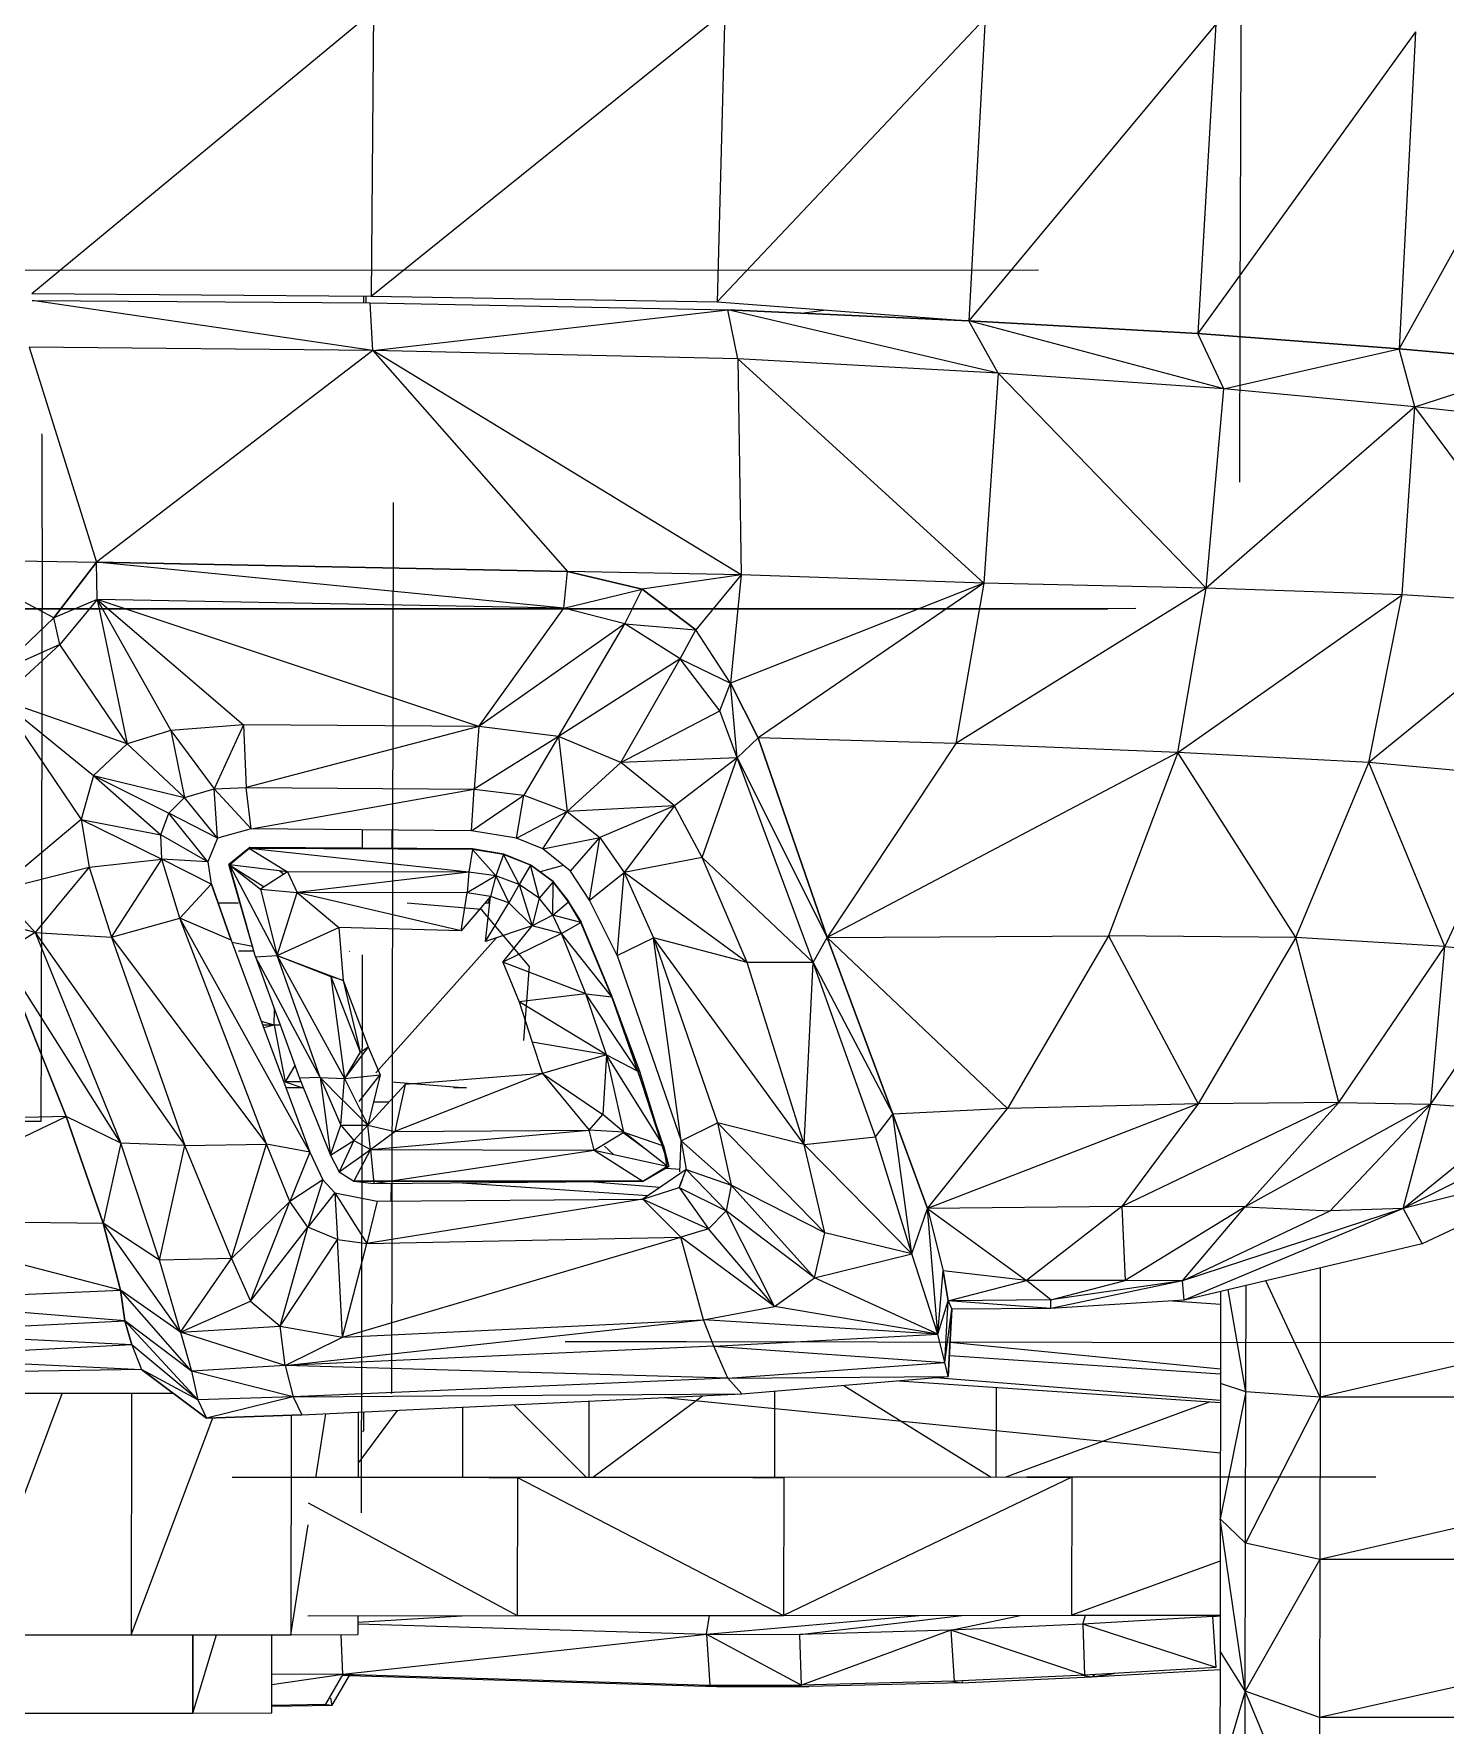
# Model space of a CAD drawing. Header units: inches. Extents: x 1747 to 7606, y -251 to 585.
# Drawn here: x 4778.48 to 4794.21, y -20.03 to -1.18 of the extents above; entities that cross this region are included whole.
import ezdxf

# ---------------------------------------------------------------- set-up
doc = ezdxf.new("R2010")
doc.units = ezdxf.units.IN
doc.header["$MEASUREMENT"] = 0
for name, color, linetype, lineweight in [('0-3', 10, 'Continuous', 5), ('0-4', 7, 'Continuous', 9), ('A-GENM', 5, 'Continuous', 9)]:
    doc.layers.add(name, color=color, linetype=linetype, lineweight=lineweight)

# ---------------------------------------------------------------- blocks, each defined once
blk = doc.blocks.new('Land_Rover_Evoque_-_SUV_Car_Vehicle_Automobile_13067 - Land Rover EVOQUE_dwg-1230547-BUILDING ELEVATION - NORTH')
at = {"layer": 'A-GENM'}
for p, q in [((-12399.486, -1.36), (-12399.48, 0.737)), ((-12412.966, -4.079), (-12409.159, -0.927)), ((-12409.159, -0.927), (-12409.185, -4.106)), ((-12409.185, -4.106), (-12405.242, -0.935)), ((-12405.242, -0.935), (-12405.326, -4.172)), ((-12405.326, -4.172), (-12402.34, -1.01)), ((-12402.34, -1.01), (-12402.521, -4.381)), ((-12399.767, -1.076), (-12402.521, -4.381)), ((-12399.767, -1.076), (-12399.968, -4.524)), ((-12397.543, -1.16), (-12399.968, -4.524)), ((-12397.543, -1.16), (-12397.724, -4.694)), ((-12395.781, -1.197), (-12397.724, -4.694)), ((-12399.495, -4.187), (-12399.486, -1.36)), ((-12401.745, -3.819), (-12452.724, -3.833)), ((-12412.966, -4.079), (-12409.185, -4.106)), ((-12409.267, -4.182), (-12409.267, -4.105)), ((-12409.244, -4.106), (-12409.245, -4.183)), ((-12409.185, -4.106), (-12405.326, -4.172)), ((-12412.965, -4.156), (-12409.194, -4.183)), ((-12409.167, -4.712), (-12412.965, -4.156)), ((-12412.965, -4.156), (-12409.194, -4.183)), ((-12409.194, -4.183), (-12405.21, -4.258)), ((-12409.167, -4.712), (-12409.194, -4.183)), ((-12409.194, -4.183), (-12405.21, -4.258)), ((-12409.167, -4.712), (-12405.21, -4.258)), ((-12405.326, -4.172), (-12402.521, -4.381)), ((-12402.521, -4.381), (-12405.21, -4.258)), ((-12402.193, -4.967), (-12405.21, -4.258)), ((-12405.095, -4.806), (-12405.21, -4.258)), ((-12405.21, -4.258), (-12402.521, -4.381)), ((-12404.117, -4.262), (-12404.359, -4.297)), ((-12399.499, -6.181), (-12399.495, -4.187)), ((-12402.521, -4.381), (-12399.968, -4.524)), ((-12399.678, -5.139), (-12402.521, -4.381)), ((-12402.193, -4.967), (-12402.521, -4.381)), ((-12399.968, -4.524), (-12402.521, -4.381)), ((-12402.521, -4.381), (-12399.968, -4.524)), ((-12399.968, -4.524), (-12397.724, -4.694)), ((-12399.678, -5.139), (-12399.968, -4.524)), ((-12397.724, -4.694), (-12399.968, -4.524)), ((-12399.968, -4.524), (-12397.724, -4.694)), ((-12409.167, -4.712), (-12412.996, -4.675)), ((-12412.996, -4.675), (-12412.247, -7.071)), ((-12409.167, -4.712), (-12412.247, -7.071)), ((-12405.095, -4.806), (-12409.167, -4.712)), ((-12405.061, -7.212), (-12409.167, -4.712)), ((-12409.167, -4.712), (-12406.996, -7.175)), ((-12399.678, -5.139), (-12397.724, -4.694)), ((-12397.724, -4.694), (-12396.021, -4.847)), ((-12397.551, -5.339), (-12397.724, -4.694)), ((-12396.021, -4.847), (-12397.724, -4.694)), ((-12397.724, -4.694), (-12396.021, -4.847)), ((-12402.193, -4.967), (-12405.095, -4.806)), ((-12402.353, -7.306), (-12405.095, -4.806)), ((-12405.095, -4.806), (-12405.061, -7.212)), ((-12397.551, -5.339), (-12396.021, -4.847)), ((-12402.193, -4.967), (-12402.353, -7.306)), ((-12399.877, -7.362), (-12402.193, -4.967)), ((-12399.678, -5.139), (-12402.193, -4.967)), ((-12399.877, -7.362), (-12399.678, -5.139)), ((-12397.551, -5.339), (-12399.678, -5.139)), ((-12397.551, -5.339), (-12399.877, -7.362)), ((-12397.691, -7.437), (-12397.551, -5.339)), ((-12395.91, -7.55), (-12397.551, -5.339)), ((-12395.654, -5.547), (-12397.551, -5.339)), ((-12412.854, -5.658), (-12412.856, -5.641)), ((-12412.853, -6.693), (-12412.854, -5.658)), ((-12408.939, -6.406), (-12408.959, -16.332)), ((-12412.853, -6.693), (-12412.856, -8.478)), ((-12413.949, -7.043), (-12412.247, -7.071)), ((-12413.949, -7.043), (-12412.247, -7.071)), ((-12412.722, -7.691), (-12413.949, -7.043)), ((-12412.247, -7.071), (-12412.722, -7.691)), ((-12412.722, -7.691), (-12412.247, -7.071)), ((-12406.996, -7.175), (-12412.247, -7.071)), ((-12407.035, -7.583), (-12412.247, -7.071)), ((-12412.238, -7.489), (-12412.247, -7.071)), ((-12412.247, -7.071), (-12406.996, -7.175)), ((-12407.035, -7.583), (-12406.996, -7.175)), ((-12406.164, -7.371), (-12406.996, -7.175)), ((-12406.996, -7.175), (-12406.164, -7.371)), ((-12405.061, -7.212), (-12406.996, -7.175)), ((-12405.061, -7.212), (-12406.164, -7.371)), ((-12405.061, -7.212), (-12405.565, -7.827)), ((-12405.061, -7.212), (-12405.18, -8.422)), ((-12402.353, -7.306), (-12405.18, -8.422)), ((-12402.353, -7.306), (-12405.061, -7.212)), ((-12402.353, -7.306), (-12404.871, -9.031)), ((-12402.353, -7.306), (-12402.666, -9.092)), ((-12399.877, -7.362), (-12402.353, -7.306)), ((-12412.238, -7.489), (-12412.722, -7.691)), ((-12412.238, -7.489), (-12412.655, -7.988)), ((-12407.986, -8.904), (-12412.238, -7.489)), ((-12407.035, -7.583), (-12412.238, -7.489)), ((-12412.238, -7.489), (-12410.607, -8.886)), ((-12412.238, -7.489), (-12411.419, -8.949)), ((-12412.238, -7.489), (-12411.903, -9.098)), ((-12407.035, -7.583), (-12406.164, -7.371)), ((-12406.358, -7.76), (-12406.164, -7.371)), ((-12405.565, -7.827), (-12406.164, -7.371)), ((-12406.164, -7.371), (-12405.565, -7.827)), ((-12399.877, -7.362), (-12402.666, -9.092)), ((-12400.19, -9.192), (-12399.877, -7.362)), ((-12400.19, -9.192), (-12397.691, -7.437)), ((-12397.691, -7.437), (-12399.877, -7.362)), ((-12398.061, -9.305), (-12397.691, -7.437)), ((-12395.91, -7.55), (-12397.691, -7.437)), ((-12427.235, -7.601), (-12400.972, -7.59)), ((-12427.23, -7.596), (-12400.658, -7.584)), ((-12412.722, -7.691), (-12413.37, -8.31)), ((-12412.722, -7.691), (-12413.37, -8.31)), ((-12412.655, -7.988), (-12412.722, -7.691)), ((-12407.986, -8.904), (-12407.035, -7.583)), ((-12406.358, -7.76), (-12407.035, -7.583)), ((-12395.91, -7.55), (-12398.061, -9.305)), ((-12406.358, -7.76), (-12407.986, -8.904)), ((-12407.096, -9.014), (-12406.358, -7.76)), ((-12405.74, -8.149), (-12406.358, -7.76)), ((-12406.358, -7.76), (-12405.565, -7.827)), ((-12405.74, -8.149), (-12405.565, -7.827)), ((-12405.18, -8.422), (-12405.565, -7.827)), ((-12405.18, -8.422), (-12405.565, -7.827)), ((-12412.655, -7.988), (-12413.37, -8.31)), ((-12412.655, -7.988), (-12413.324, -8.604)), ((-12411.903, -9.098), (-12412.655, -7.988)), ((-12405.74, -8.149), (-12407.096, -9.014)), ((-12406.4, -9.306), (-12405.74, -8.149)), ((-12405.297, -8.73), (-12405.74, -8.149)), ((-12405.74, -8.149), (-12405.18, -8.422)), ((-12412.856, -8.478), (-12412.859, -10.528)), ((-12405.297, -8.73), (-12405.18, -8.422)), ((-12404.871, -9.031), (-12405.18, -8.422)), ((-12405.105, -9.253), (-12405.18, -8.422)), ((-12405.18, -8.422), (-12404.871, -9.031)), ((-12411.903, -9.098), (-12413.324, -8.604)), ((-12413.324, -8.604), (-12412.28, -9.448)), ((-12413.324, -8.604), (-12412.416, -9.938)), ((-12406.4, -9.306), (-12405.297, -8.73)), ((-12405.105, -9.253), (-12405.297, -8.73)), ((-12411.419, -8.949), (-12411.903, -9.098)), ((-12410.607, -8.886), (-12411.419, -8.949)), ((-12411.419, -8.949), (-12411.265, -9.693)), ((-12411.419, -8.949), (-12410.936, -9.597)), ((-12410.607, -8.886), (-12410.936, -9.597)), ((-12407.986, -8.904), (-12410.607, -8.886)), ((-12410.607, -8.886), (-12410.579, -9.582)), ((-12407.986, -8.904), (-12410.579, -9.582)), ((-12407.986, -8.904), (-12408.035, -9.6)), ((-12407.096, -9.014), (-12408.035, -9.6)), ((-12407.096, -9.014), (-12407.986, -8.904)), ((-12407.096, -9.014), (-12407.484, -9.667)), ((-12406.4, -9.306), (-12407.096, -9.014)), ((-12407.096, -9.014), (-12407.001, -9.85)), ((-12405.105, -9.253), (-12404.871, -9.031)), ((-12404.1, -11.256), (-12404.871, -9.031)), ((-12404.871, -9.031), (-12404.1, -11.256)), ((-12402.666, -9.092), (-12404.871, -9.031)), ((-12411.903, -9.098), (-12412.28, -9.448)), ((-12411.903, -9.098), (-12411.265, -9.693)), ((-12402.666, -9.092), (-12404.1, -11.256)), ((-12400.19, -9.192), (-12404.1, -11.256)), ((-12400.19, -9.192), (-12402.666, -9.092)), ((-12400.19, -9.192), (-12400.966, -11.237)), ((-12398.877, -11.255), (-12400.19, -9.192)), ((-12398.061, -9.305), (-12400.19, -9.192)), ((-12406.4, -9.306), (-12407.001, -9.85)), ((-12405.105, -9.253), (-12406.4, -9.306)), ((-12405.801, -9.786), (-12406.4, -9.306)), ((-12405.105, -9.253), (-12405.801, -9.786)), ((-12405.493, -10.362), (-12405.105, -9.253)), ((-12404.256, -11.532), (-12405.105, -9.253)), ((-12405.105, -9.253), (-12404.1, -11.256)), ((-12398.877, -11.255), (-12398.061, -9.305)), ((-12396.34, -9.462), (-12398.061, -9.305)), ((-12397.213, -11.356), (-12398.061, -9.305)), ((-12412.28, -9.448), (-12412.416, -9.938)), ((-12412.28, -9.448), (-12411.528, -10.111)), ((-12412.28, -9.448), (-12411.44, -9.87)), ((-12412.28, -9.448), (-12411.265, -9.693)), ((-12411.265, -9.693), (-12410.936, -9.597)), ((-12410.936, -9.597), (-12410.579, -9.582)), ((-12410.521, -10.043), (-12410.936, -9.597)), ((-12410.899, -10.149), (-12410.936, -9.597)), ((-12410.521, -10.043), (-12410.579, -9.582)), ((-12410.579, -9.582), (-12408.035, -9.6)), ((-12410.521, -10.043), (-12408.035, -9.6)), ((-12408.065, -10.066), (-12408.035, -9.6)), ((-12408.035, -9.6), (-12407.484, -9.667)), ((-12396.34, -9.462), (-12397.213, -11.356)), ((-12411.44, -9.87), (-12411.265, -9.693)), ((-12410.899, -10.149), (-12411.265, -9.693)), ((-12408.065, -10.066), (-12407.484, -9.667)), ((-12407.563, -10.148), (-12407.484, -9.667)), ((-12407.484, -9.667), (-12407.001, -9.85)), ((-12405.801, -9.786), (-12407.001, -9.85)), ((-12405.801, -9.786), (-12406.634, -10.142)), ((-12405.801, -9.786), (-12406.364, -10.531)), ((-12405.493, -10.362), (-12405.801, -9.786)), ((-12412.416, -9.938), (-12413.354, -10.726)), ((-12412.416, -9.938), (-12412.33, -10.471)), ((-12412.416, -9.938), (-12411.518, -10.38)), ((-12412.416, -9.938), (-12411.528, -10.111)), ((-12411.528, -10.111), (-12411.44, -9.87)), ((-12410.899, -10.149), (-12411.44, -9.87)), ((-12411.006, -10.413), (-12411.44, -9.87)), ((-12407.563, -10.148), (-12407.001, -9.85)), ((-12407.272, -10.268), (-12407.001, -9.85)), ((-12407.001, -9.85), (-12406.634, -10.142)), ((-12411.006, -10.413), (-12411.528, -10.111)), ((-12411.518, -10.38), (-12411.528, -10.111)), ((-12410.899, -10.149), (-12411.006, -10.413)), ((-12410.521, -10.043), (-12410.899, -10.149)), ((-12408.065, -10.066), (-12410.521, -10.043)), ((-12409.281, -10.268), (-12409.281, -10.055)), ((-12408.952, -10.26), (-12408.951, -10.058)), ((-12408.95, -10.26), (-12408.95, -10.058)), ((-12407.563, -10.148), (-12408.065, -10.066)), ((-12407.272, -10.268), (-12407.563, -10.148)), ((-12407.272, -10.268), (-12406.634, -10.142)), ((-12406.963, -10.517), (-12406.634, -10.142)), ((-12406.751, -10.838), (-12406.634, -10.142)), ((-12406.634, -10.142), (-12406.364, -10.531)), ((-12410.538, -10.251), (-12410.771, -10.443)), ((-12410.764, -10.446), (-12410.538, -10.251)), ((-12410.541, -10.264), (-12410.764, -10.446)), ((-12410.541, -10.264), (-12410.538, -10.251)), ((-12408.056, -10.273), (-12410.541, -10.264)), ((-12408.096, -10.527), (-12410.541, -10.264)), ((-12410.541, -10.264), (-12410.116, -10.523)), ((-12408.053, -10.265), (-12410.538, -10.251)), ((-12408.056, -10.273), (-12410.538, -10.251)), ((-12408.056, -10.273), (-12408.096, -10.527)), ((-12408.056, -10.273), (-12408.053, -10.265)), ((-12407.708, -10.33), (-12408.056, -10.273)), ((-12407.795, -10.568), (-12408.056, -10.273)), ((-12407.705, -10.327), (-12408.053, -10.265)), ((-12407.708, -10.33), (-12408.053, -10.265)), ((-12407.708, -10.33), (-12407.795, -10.568)), ((-12407.408, -10.45), (-12407.708, -10.33)), ((-12407.534, -10.666), (-12407.708, -10.33)), ((-12407.405, -10.447), (-12407.705, -10.327)), ((-12407.408, -10.45), (-12407.705, -10.327)), ((-12406.963, -10.517), (-12407.272, -10.268)), ((-12405.493, -10.362), (-12406.364, -10.531)), ((-12404.256, -11.532), (-12405.493, -10.362)), ((-12404.992, -11.533), (-12405.493, -10.362)), ((-12413.356, -10.728), (-12412.33, -10.471)), ((-12412.33, -10.471), (-12412.931, -11.2)), ((-12412.859, -10.528), (-12412.864, -12.294)), ((-12412.33, -10.471), (-12411.518, -10.38)), ((-12412.33, -10.471), (-12412.08, -11.253)), ((-12412.08, -11.253), (-12411.518, -10.38)), ((-12411.006, -10.413), (-12411.518, -10.38)), ((-12410.968, -10.66), (-12411.518, -10.38)), ((-12411.316, -11.04), (-12411.518, -10.38)), ((-12411.006, -10.413), (-12410.968, -10.66)), ((-12410.475, -11.471), (-12410.771, -10.443)), ((-12410.764, -10.446), (-12410.771, -10.443)), ((-12410.771, -10.443), (-12410.574, -11.122)), ((-12410.771, -10.443), (-12410.379, -10.691)), ((-12410.116, -10.523), (-12410.764, -10.446)), ((-12410.764, -10.446), (-12410.417, -10.715)), ((-12410.475, -11.471), (-12410.764, -10.446)), ((-12410.764, -10.446), (-12410.234, -11.455)), ((-12410.116, -10.523), (-12410.417, -10.715)), ((-12410.204, -10.513), (-12410.157, -10.549)), ((-12408.096, -10.527), (-12410.116, -10.523)), ((-12410.116, -10.523), (-12410.01, -10.754)), ((-12408.096, -10.527), (-12410.01, -10.754)), ((-12408.096, -10.527), (-12408.115, -10.758)), ((-12407.795, -10.568), (-12408.096, -10.527)), ((-12407.408, -10.45), (-12407.534, -10.666)), ((-12407.157, -10.635), (-12407.408, -10.45)), ((-12407.312, -10.817), (-12407.408, -10.45)), ((-12407.155, -10.631), (-12407.405, -10.447)), ((-12407.157, -10.635), (-12407.405, -10.447)), ((-12407.043, -10.453), (-12407.301, -10.524)), ((-12406.751, -10.838), (-12406.963, -10.517)), ((-12406.751, -10.838), (-12406.364, -10.531)), ((-12406.442, -11.455), (-12406.364, -10.531)), ((-12404.992, -11.533), (-12406.364, -10.531)), ((-12406.364, -10.531), (-12406.036, -11.26)), ((-12413.356, -10.728), (-12412.931, -11.2)), ((-12410.968, -10.66), (-12411.316, -11.04)), ((-12410.968, -10.66), (-12410.747, -11.284)), ((-12410.966, -10.659), (-12410.745, -11.283)), ((-12410.745, -11.283), (-12410.966, -10.659)), ((-12410.417, -10.715), (-12410.234, -11.455)), ((-12410.417, -10.715), (-12410.01, -10.754)), ((-12407.795, -10.568), (-12408.115, -10.758)), ((-12407.795, -10.568), (-12407.853, -10.798)), ((-12407.534, -10.666), (-12407.795, -10.568)), ((-12407.795, -10.568), (-12407.651, -10.87)), ((-12407.534, -10.666), (-12407.651, -10.87)), ((-12407.312, -10.817), (-12407.534, -10.666)), ((-12407.534, -10.666), (-12407.39, -11.125)), ((-12407.157, -10.635), (-12407.312, -10.817)), ((-12407.158, -11.007), (-12407.157, -10.635)), ((-12406.983, -10.858), (-12407.157, -10.635)), ((-12407.157, -10.635), (-12406.981, -10.857)), ((-12406.981, -10.857), (-12407.155, -10.631)), ((-12410.663, -10.872), (-12410.891, -10.872)), ((-12410.234, -11.455), (-12410.01, -10.754)), ((-12408.182, -11.181), (-12410.01, -10.754)), ((-12408.115, -10.758), (-12410.01, -10.754)), ((-12410.01, -10.754), (-12409.545, -11.143)), ((-12407.954, -10.942), (-12408.785, -10.873)), ((-12408.182, -11.181), (-12408.115, -10.758)), ((-12407.853, -10.798), (-12408.182, -11.181)), ((-12407.853, -10.798), (-12408.115, -10.758)), ((-12407.862, -10.874), (-12407.918, -10.874)), ((-12407.911, -11.301), (-12407.853, -10.798)), ((-12407.911, -11.301), (-12407.651, -10.87)), ((-12407.855, -10.798), (-12407.879, -10.874)), ((-12407.651, -10.87), (-12407.853, -10.798)), ((-12407.39, -11.125), (-12407.651, -10.87)), ((-12407.312, -10.817), (-12407.39, -11.125)), ((-12407.158, -11.007), (-12407.312, -10.817)), ((-12407.158, -11.007), (-12406.983, -10.858)), ((-12406.848, -11.088), (-12406.983, -10.858)), ((-12406.983, -10.858), (-12406.845, -11.085)), ((-12406.845, -11.085), (-12406.981, -10.857)), ((-12406.442, -11.455), (-12406.751, -10.838)), ((-12412.931, -11.2), (-12413.8, -10.97)), ((-12412.08, -11.253), (-12411.316, -11.04)), ((-12410.747, -11.284), (-12411.316, -11.04)), ((-12409.869, -13.647), (-12411.316, -11.04)), ((-12410.353, -13.559), (-12411.316, -11.04)), ((-12407.424, -11.573), (-12407.954, -10.942)), ((-12407.158, -11.007), (-12407.39, -11.125)), ((-12407.062, -11.211), (-12407.158, -11.007)), ((-12406.848, -11.088), (-12407.158, -11.007)), ((-12407.062, -11.211), (-12406.848, -11.088)), ((-12406.501, -11.916), (-12406.848, -11.088)), ((-12406.499, -11.916), (-12406.845, -11.085)), ((-12406.501, -11.916), (-12406.845, -11.085)), ((-12412.931, -11.2), (-12413.308, -11.437)), ((-12412.931, -11.2), (-12412.08, -11.253)), ((-12412.931, -11.2), (-12411.261, -13.572)), ((-12412.931, -11.2), (-12411.977, -13.547)), ((-12412.08, -11.253), (-12411.261, -13.572)), ((-12412.08, -11.253), (-12410.353, -13.559)), ((-12410.747, -11.284), (-12409.869, -13.647)), ((-12410.234, -11.455), (-12409.545, -11.143)), ((-12408.182, -11.181), (-12409.545, -11.143)), ((-12409.545, -11.143), (-12409.498, -11.734)), ((-12409.134, -12.764), (-12407.792, -11.261)), ((-12407.39, -11.125), (-12407.911, -11.301)), ((-12407.718, -11.529), (-12407.39, -11.125)), ((-12407.062, -11.211), (-12407.718, -11.529)), ((-12407.062, -11.211), (-12407.39, -11.125)), ((-12406.792, -11.883), (-12407.062, -11.211)), ((-12406.501, -11.916), (-12407.062, -11.211)), ((-12406.442, -11.455), (-12406.036, -11.26)), ((-12404.357, -13.562), (-12406.036, -11.26)), ((-12404.992, -11.533), (-12406.036, -11.26)), ((-12405.73, -13.521), (-12406.036, -11.26)), ((-12406.036, -11.26), (-12405.323, -13.322)), ((-12404.256, -11.532), (-12404.1, -11.256)), ((-12404.1, -11.256), (-12400.966, -11.237)), ((-12403.368, -13.225), (-12404.1, -11.256)), ((-12404.1, -11.256), (-12403.368, -13.225)), ((-12404.1, -11.256), (-12402.092, -13.159)), ((-12400.966, -11.237), (-12402.092, -13.159)), ((-12398.877, -11.255), (-12400.966, -11.237)), ((-12400.966, -11.237), (-12399.963, -13.108)), ((-12398.877, -11.255), (-12399.963, -13.108)), ((-12398.395, -13.093), (-12398.877, -11.255)), ((-12397.213, -11.356), (-12398.877, -11.255)), ((-12413.308, -11.437), (-12412.586, -13.251)), ((-12411.977, -13.547), (-12413.308, -11.437)), ((-12412.586, -13.251), (-12413.308, -11.437)), ((-12410.508, -11.356), (-12410.734, -11.312)), ((-12410.493, -11.407), (-12410.663, -11.407)), ((-12410.475, -11.471), (-12410.234, -11.455)), ((-12410.475, -11.471), (-12409.985, -12.824)), ((-12409.753, -12.817), (-12410.475, -11.471)), ((-12409.753, -12.817), (-12410.234, -11.455)), ((-12410.234, -11.455), (-12409.498, -11.734)), ((-12410.234, -11.455), (-12409.634, -11.689)), ((-12410.234, -11.455), (-12409.482, -12.825)), ((-12409.425, -11.408), (-12409.429, -11.413)), ((-12409.284, -11.449), (-12409.296, -17.667)), ((-12406.442, -11.455), (-12405.73, -13.521)), ((-12398.395, -13.093), (-12397.213, -11.356)), ((-12397.37, -13.111), (-12397.213, -11.356)), ((-12397.37, -13.111), (-12396.245, -11.446)), ((-12397.213, -11.356), (-12396.245, -11.446)), ((-12407.718, -11.529), (-12407.535, -11.973)), ((-12406.792, -11.883), (-12407.718, -11.529)), ((-12407.424, -11.573), (-12407.487, -12.404)), ((-12404.256, -11.532), (-12404.992, -11.533)), ((-12404.357, -13.562), (-12404.992, -11.533)), ((-12404.357, -13.562), (-12404.256, -11.532)), ((-12403.563, -13.477), (-12404.256, -11.532)), ((-12404.256, -11.532), (-12403.368, -13.225)), ((-12409.498, -11.734), (-12409.634, -11.689)), ((-12409.634, -11.689), (-12409.307, -12.534)), ((-12409.634, -11.689), (-12409.482, -12.825)), ((-12409.498, -11.734), (-12409.219, -12.473)), ((-12409.498, -11.734), (-12409.307, -12.534)), ((-12410.267, -12.233), (-12410.262, -12.059)), ((-12406.792, -11.883), (-12407.535, -11.973)), ((-12407.535, -11.973), (-12407.391, -12.422)), ((-12406.56, -12.564), (-12407.535, -11.973)), ((-12406.56, -12.564), (-12406.792, -11.883)), ((-12406.212, -12.746), (-12406.792, -11.883)), ((-12406.792, -11.883), (-12406.501, -11.916)), ((-12406.212, -12.746), (-12406.501, -11.916)), ((-12406.501, -11.916), (-12406.192, -12.744)), ((-12406.192, -12.744), (-12406.499, -11.916)), ((-12410.267, -12.233), (-12410.408, -12.19)), ((-12410.267, -12.233), (-12410.392, -12.233)), ((-12410.267, -12.233), (-12410.382, -12.26)), ((-12410.199, -12.233), (-12410.267, -12.233)), ((-12410.267, -12.233), (-12410.142, -12.864)), ((-12412.864, -12.294), (-12412.867, -13.305)), ((-12407.391, -12.422), (-12407.276, -12.77)), ((-12406.56, -12.564), (-12407.391, -12.422)), ((-12409.219, -12.473), (-12409.482, -12.825)), ((-12409.307, -12.534), (-12409.482, -12.825)), ((-12409.307, -12.534), (-12409.219, -12.473)), ((-12409.219, -12.473), (-12409.084, -12.785)), ((-12406.56, -12.564), (-12407.276, -12.77)), ((-12406.56, -12.564), (-12406.6, -13.226)), ((-12406.369, -13.424), (-12406.56, -12.564)), ((-12405.924, -13.576), (-12406.56, -12.564)), ((-12406.56, -12.564), (-12406.212, -12.746)), ((-12410.036, -12.683), (-12410.142, -12.864)), ((-12409.753, -12.817), (-12409.985, -12.824)), ((-12409.753, -12.817), (-12409.637, -13.679)), ((-12409.753, -12.817), (-12409.521, -13.345)), ((-12409.753, -12.817), (-12409.482, -12.825)), ((-12409.753, -12.817), (-12409.5, -13.07)), ((-12409.482, -12.825), (-12409.084, -12.785)), ((-12409.317, -13.084), (-12409.084, -12.785)), ((-12409.084, -12.785), (-12409.222, -13.348)), ((-12407.276, -12.77), (-12408.922, -13.418)), ((-12407.276, -12.77), (-12408.804, -12.895)), ((-12407.276, -12.77), (-12406.755, -13.403)), ((-12407.276, -12.77), (-12406.6, -13.226)), ((-12406.212, -12.746), (-12406.192, -12.744)), ((-12405.924, -13.576), (-12406.212, -12.746)), ((-12406.212, -12.746), (-12405.865, -13.808)), ((-12406.192, -12.744), (-12405.865, -13.808)), ((-12409.968, -12.864), (-12410.142, -12.864)), ((-12410.142, -12.864), (-12409.948, -12.931)), ((-12409.948, -12.931), (-12410.134, -12.931)), ((-12409.985, -12.824), (-12409.637, -13.679)), ((-12409.521, -13.345), (-12409.482, -12.825)), ((-12409.482, -12.825), (-12409.222, -13.348)), ((-12409.222, -13.348), (-12408.804, -12.895)), ((-12408.954, -12.865), (-12408.122, -12.932)), ((-12408.804, -12.895), (-12408.922, -13.418)), ((-12408.122, -12.932), (-12408.267, -12.932)), ((-12409.493, -13.077), (-12409.222, -13.348)), ((-12409.158, -13.088), (-12408.982, -13.088)), ((-12402.092, -13.159), (-12403.368, -13.225)), ((-12399.963, -13.108), (-12402.982, -14.277)), ((-12402.982, -14.277), (-12402.092, -13.159)), ((-12399.963, -13.108), (-12402.092, -13.159)), ((-12398.395, -13.093), (-12400.816, -14.253)), ((-12399.963, -13.108), (-12400.816, -14.253)), ((-12398.395, -13.093), (-12399.963, -13.108)), ((-12398.395, -13.093), (-12399.442, -14.258)), ((-12397.37, -13.111), (-12399.442, -14.258)), ((-12397.37, -13.111), (-12398.494, -14.303)), ((-12398.395, -13.093), (-12397.37, -13.111)), ((-12397.68, -14.276), (-12397.37, -13.111)), ((-12397.68, -14.276), (-12396.345, -13.187)), ((-12397.37, -13.111), (-12396.345, -13.187)), ((-12412.867, -13.305), (-12441.674, -13.313)), ((-12412.586, -13.251), (-12415.457, -13.32)), ((-12414.995, -14.402), (-12412.586, -13.251)), ((-12412.586, -13.251), (-12412.171, -14.439)), ((-12411.977, -13.547), (-12412.586, -13.251)), ((-12412.171, -14.439), (-12412.586, -13.251)), ((-12409.637, -13.679), (-12409.521, -13.345)), ((-12409.521, -13.345), (-12409.222, -13.348)), ((-12409.521, -13.345), (-12409.377, -13.516)), ((-12409.521, -13.345), (-12409.222, -13.348)), ((-12409.377, -13.516), (-12409.222, -13.348)), ((-12409.193, -13.617), (-12409.222, -13.348)), ((-12409.222, -13.348), (-12408.922, -13.418)), ((-12406.755, -13.403), (-12406.6, -13.226)), ((-12406.369, -13.424), (-12406.6, -13.226)), ((-12405.73, -13.521), (-12405.323, -13.322)), ((-12404.126, -14.547), (-12405.323, -13.322)), ((-12404.357, -13.562), (-12405.323, -13.322)), ((-12405.323, -13.322), (-12405.17, -14.015)), ((-12403.563, -13.477), (-12403.368, -13.225)), ((-12403.368, -13.225), (-12402.982, -14.277)), ((-12403.158, -14.782), (-12403.368, -13.225)), ((-12402.982, -14.277), (-12403.368, -13.225)), ((-12395.725, -13.297), (-12397.68, -14.276)), ((-12411.977, -13.547), (-12412.171, -14.439)), ((-12411.544, -14.852), (-12411.977, -13.547)), ((-12411.261, -13.572), (-12411.977, -13.547)), ((-12411.544, -14.852), (-12411.261, -13.572)), ((-12411.261, -13.572), (-12410.353, -13.559)), ((-12410.741, -14.834), (-12411.261, -13.572)), ((-12410.741, -14.834), (-12410.353, -13.559)), ((-12409.869, -13.647), (-12410.353, -13.559)), ((-12410.092, -14.198), (-12410.353, -13.559)), ((-12409.637, -13.679), (-12409.377, -13.516)), ((-12409.377, -13.516), (-12409.541, -13.866)), ((-12409.377, -13.516), (-12409.193, -13.617)), ((-12409.193, -13.617), (-12406.755, -13.403)), ((-12409.193, -13.617), (-12408.922, -13.418)), ((-12408.922, -13.418), (-12406.755, -13.403)), ((-12406.698, -13.624), (-12406.755, -13.403)), ((-12406.369, -13.424), (-12406.755, -13.403)), ((-12406.698, -13.624), (-12406.369, -13.424)), ((-12406.138, -13.606), (-12406.378, -13.429)), ((-12405.885, -13.805), (-12406.369, -13.424)), ((-12406.369, -13.424), (-12405.924, -13.576)), ((-12405.742, -13.865), (-12405.729, -13.521)), ((-12405.73, -13.521), (-12405.672, -13.84)), ((-12405.73, -13.521), (-12405.17, -14.015)), ((-12404.357, -13.562), (-12403.563, -13.477)), ((-12403.158, -14.782), (-12404.357, -13.562)), ((-12404.126, -14.547), (-12404.357, -13.562)), ((-12403.158, -14.782), (-12403.563, -13.477)), ((-12409.869, -13.647), (-12410.092, -14.198)), ((-12409.869, -13.647), (-12409.723, -13.956)), ((-12409.869, -13.647), (-12409.725, -13.957)), ((-12409.868, -13.647), (-12409.723, -13.956)), ((-12409.868, -13.647), (-12409.723, -13.956)), ((-12409.637, -13.679), (-12409.541, -13.866)), ((-12409.541, -13.866), (-12409.193, -13.617)), ((-12409.193, -13.617), (-12409.377, -13.972)), ((-12409.193, -13.617), (-12409.155, -13.997)), ((-12409.193, -13.617), (-12406.698, -13.624)), ((-12409.155, -13.997), (-12406.698, -13.624)), ((-12406.698, -13.624), (-12405.885, -13.805)), ((-12406.698, -13.624), (-12406.156, -13.972)), ((-12406.485, -13.671), (-12406.584, -13.58)), ((-12405.924, -13.576), (-12405.865, -13.808)), ((-12405.885, -13.805), (-12405.924, -13.576)), ((-12395.435, -13.713), (-12397.68, -14.276)), ((-12395.435, -13.713), (-12397.467, -14.67)), ((-12395.435, -13.713), (-12397.467, -14.67)), ((-12409.541, -13.866), (-12409.377, -13.972)), ((-12406.156, -13.972), (-12405.885, -13.805)), ((-12406.156, -13.972), (-12405.865, -13.808)), ((-12405.672, -13.839), (-12406.156, -14.171)), ((-12406.155, -13.975), (-12405.865, -13.808)), ((-12405.895, -13.825), (-12405.741, -13.836)), ((-12405.885, -13.805), (-12405.865, -13.808)), ((-12405.75, -14.04), (-12405.672, -13.84)), ((-12405.714, -13.947), (-12405.75, -14.04)), ((-12405.672, -13.839), (-12405.672, -13.84)), ((-12405.672, -13.84), (-12405.17, -14.015)), ((-12405.672, -13.84), (-12405.228, -14.301)), ((-12409.725, -13.957), (-12410.092, -14.198)), ((-12409.59, -14.102), (-12409.89, -14.483)), ((-12409.725, -13.957), (-12409.888, -14.475)), ((-12409.725, -13.957), (-12409.59, -14.102)), ((-12409.723, -13.956), (-12409.589, -14.101)), ((-12409.723, -13.956), (-12409.589, -14.101)), ((-12409.59, -14.102), (-12409.116, -14.195)), ((-12409.59, -14.102), (-12409.561, -14.621)), ((-12409.59, -14.102), (-12409.233, -14.664)), ((-12409.377, -13.972), (-12409.155, -13.997)), ((-12406.156, -13.972), (-12409.376, -13.97)), ((-12409.376, -13.97), (-12406.155, -13.975)), ((-12409.155, -13.997), (-12406.156, -13.972)), ((-12408.96, -14.193), (-12408.959, -13.996)), ((-12408.956, -14.193), (-12408.956, -13.996)), ((-12406.101, -14.134), (-12408.227, -13.989)), ((-12405.965, -14.04), (-12406.746, -13.977)), ((-12406.156, -14.171), (-12405.75, -14.04)), ((-12405.75, -14.04), (-12405.228, -14.301)), ((-12405.75, -14.04), (-12405.422, -14.501)), ((-12405.17, -14.015), (-12405.228, -14.301)), ((-12404.242, -15.047), (-12405.17, -14.015)), ((-12404.126, -14.547), (-12405.17, -14.015)), ((-12410.741, -14.834), (-12410.092, -14.198)), ((-12410.528, -15.309), (-12410.092, -14.198)), ((-12409.89, -14.483), (-12410.092, -14.198)), ((-12406.156, -14.171), (-12409.233, -14.664)), ((-12409.116, -14.195), (-12409.233, -14.664)), ((-12409.116, -14.195), (-12406.156, -14.171)), ((-12406.156, -14.171), (-12405.422, -14.501)), ((-12406.156, -14.171), (-12405.732, -14.596)), ((-12405.228, -14.301), (-12405.422, -14.501)), ((-12404.688, -15.369), (-12405.228, -14.301)), ((-12404.242, -15.047), (-12405.228, -14.301)), ((-12403.158, -14.782), (-12402.982, -14.277)), ((-12400.816, -14.253), (-12402.982, -14.277)), ((-12402.982, -14.277), (-12402.809, -14.969)), ((-12402.868, -15.675), (-12402.982, -14.277)), ((-12402.982, -14.277), (-12402.809, -14.969)), ((-12402.982, -14.277), (-12401.88, -15.076)), ((-12400.816, -14.253), (-12401.88, -15.076)), ((-12399.442, -14.258), (-12400.816, -14.253)), ((-12400.816, -14.253), (-12400.778, -15.077)), ((-12399.442, -14.258), (-12400.778, -15.077)), ((-12400.138, -15.082), (-12399.442, -14.258)), ((-12397.68, -14.276), (-12400.138, -15.082)), ((-12400.138, -15.082), (-12398.494, -14.303)), ((-12397.68, -14.276), (-12400.119, -15.298)), ((-12399.442, -14.258), (-12398.494, -14.303)), ((-12397.68, -14.276), (-12398.494, -14.303)), ((-12397.68, -14.276), (-12397.467, -14.67)), ((-12411.978, -15.187), (-12414.995, -14.402)), ((-12414.995, -14.402), (-12412.171, -14.439)), ((-12412.171, -14.439), (-12411.978, -15.187)), ((-12411.312, -15.654), (-12412.171, -14.439)), ((-12411.544, -14.852), (-12412.171, -14.439)), ((-12411.978, -15.187), (-12412.171, -14.439)), ((-12410.528, -15.309), (-12409.89, -14.483)), ((-12410.2, -15.585), (-12409.89, -14.483)), ((-12409.561, -14.621), (-12409.89, -14.483)), ((-12405.422, -14.501), (-12405.732, -14.596)), ((-12404.688, -15.369), (-12405.422, -14.501)), ((-12410.2, -15.585), (-12409.561, -14.621)), ((-12409.504, -15.711), (-12409.561, -14.621)), ((-12409.561, -14.621), (-12409.233, -14.664)), ((-12409.504, -15.711), (-12405.732, -14.596)), ((-12409.504, -15.711), (-12409.233, -14.664)), ((-12409.233, -14.664), (-12405.732, -14.596)), ((-12405.48, -15.517), (-12405.732, -14.596)), ((-12404.688, -15.369), (-12405.732, -14.596)), ((-12404.242, -15.047), (-12404.126, -14.547)), ((-12403.158, -14.782), (-12404.126, -14.547)), ((-12397.467, -14.67), (-12400.119, -15.298)), ((-12397.467, -14.67), (-12400.119, -15.298)), ((-12390.726, -14.554), (-12398.606, -16.378)), ((-12410.741, -14.834), (-12411.544, -14.852)), ((-12411.312, -15.654), (-12411.544, -14.852)), ((-12411.312, -15.654), (-12410.741, -14.834)), ((-12410.741, -14.834), (-12410.528, -15.309)), ((-12404.242, -15.047), (-12403.158, -14.782)), ((-12402.868, -15.675), (-12403.158, -14.782)), ((-12404.688, -15.369), (-12404.242, -15.047)), ((-12402.868, -15.675), (-12404.242, -15.047)), ((-12402.868, -15.675), (-12402.809, -14.969)), ((-12402.809, -14.969), (-12402.75, -15.305)), ((-12402.75, -15.305), (-12402.809, -14.969)), ((-12401.88, -15.076), (-12402.809, -14.969)), ((-12402.75, -15.305), (-12401.88, -15.076)), ((-12401.609, -15.294), (-12401.88, -15.076)), ((-12400.778, -15.077), (-12401.88, -15.076)), ((-12401.609, -15.294), (-12400.778, -15.077)), ((-12400.138, -15.082), (-12400.778, -15.077)), ((-12398.603, -14.939), (-12398.606, -16.378)), ((-12414.686, -15.301), (-12411.978, -15.187)), ((-12411.978, -15.187), (-12411.93, -15.528)), ((-12411.312, -15.654), (-12411.978, -15.187)), ((-12411.186, -16.087), (-12411.978, -15.187)), ((-12411.93, -15.528), (-12411.978, -15.187)), ((-12400.138, -15.082), (-12401.609, -15.294)), ((-12400.138, -15.082), (-12401.607, -15.389)), ((-12400.119, -15.298), (-12400.138, -15.082)), ((-12399.714, -15.202), (-12399.715, -16.226)), ((-12399.434, -16.318), (-12399.63, -15.182)), ((-12399.434, -16.318), (-12399.431, -15.135)), ((-12398.606, -16.378), (-12399.211, -15.083)), ((-12411.93, -15.528), (-12414.686, -15.301)), ((-12411.312, -15.654), (-12410.528, -15.309)), ((-12410.528, -15.309), (-12410.2, -15.585)), ((-12405.48, -15.517), (-12404.688, -15.369)), ((-12402.868, -15.675), (-12404.688, -15.369)), ((-12402.868, -15.675), (-12402.75, -15.305)), ((-12402.79, -15.99), (-12402.75, -15.305)), ((-12402.79, -15.99), (-12402.71, -15.397)), ((-12401.609, -15.294), (-12402.75, -15.305)), ((-12402.75, -15.305), (-12402.71, -15.397)), ((-12402.75, -15.305), (-12402.71, -15.397)), ((-12401.607, -15.389), (-12402.75, -15.305)), ((-12402.75, -16.149), (-12402.71, -15.397)), ((-12402.71, -15.397), (-12402.75, -16.149)), ((-12401.607, -15.389), (-12402.71, -15.397)), ((-12401.607, -15.389), (-12402.71, -15.397)), ((-12401.607, -15.389), (-12401.609, -15.294)), ((-12400.119, -15.298), (-12401.607, -15.389)), ((-12400.119, -15.298), (-12401.607, -15.389)), ((-12400.25, -15.306), (-12399.714, -15.343)), ((-12414.581, -15.66), (-12411.93, -15.528)), ((-12411.93, -15.528), (-12411.852, -15.795)), ((-12411.186, -16.087), (-12411.93, -15.528)), ((-12411.118, -16.409), (-12411.93, -15.528)), ((-12411.852, -15.795), (-12411.93, -15.528)), ((-12411.312, -15.654), (-12410.2, -15.585)), ((-12410.142, -16.026), (-12410.2, -15.585)), ((-12410.2, -15.585), (-12409.504, -15.711)), ((-12410.142, -16.026), (-12405.48, -15.517)), ((-12409.504, -15.711), (-12405.48, -15.517)), ((-12405.364, -15.809), (-12405.48, -15.517)), ((-12402.868, -15.675), (-12405.48, -15.517)), ((-12411.852, -15.795), (-12414.581, -15.66)), ((-12411.852, -15.795), (-12414.501, -15.935)), ((-12411.852, -15.795), (-12411.745, -16.068)), ((-12411.118, -16.409), (-12411.852, -15.795)), ((-12411.852, -15.795), (-12411.745, -16.068)), ((-12410.142, -16.026), (-12411.312, -15.654)), ((-12411.312, -15.654), (-12411.186, -16.087)), ((-12410.142, -16.026), (-12409.504, -15.711)), ((-12405.364, -15.809), (-12410.142, -16.026)), ((-12405.668, -15.763), (-12407.02, -15.761)), ((-12403.544, -15.766), (-12405.668, -15.763)), ((-12405.364, -15.809), (-12402.868, -15.675)), ((-12405.208, -16.166), (-12405.364, -15.809)), ((-12405.364, -15.809), (-12402.79, -15.99)), ((-12401.148, -15.768), (-12403.544, -15.766)), ((-12402.79, -15.99), (-12402.868, -15.675)), ((-12402.73, -15.766), (-12399.715, -16.062)), ((-12397.09, -15.771), (-12401.148, -15.768)), ((-12414.501, -15.935), (-12411.745, -16.068)), ((-12405.208, -16.166), (-12402.79, -15.99)), ((-12402.75, -16.149), (-12402.79, -15.99)), ((-12402.738, -15.913), (-12399.715, -16.118)), ((-12411.745, -16.068), (-12414.433, -16.117)), ((-12411.745, -16.068), (-12414.433, -16.117)), ((-12411.02, -16.611), (-12411.745, -16.068)), ((-12411.118, -16.409), (-12411.745, -16.068)), ((-12411.745, -16.068), (-12411.02, -16.611)), ((-12410.142, -16.026), (-12411.186, -16.087)), ((-12410.054, -16.375), (-12411.186, -16.087)), ((-12411.186, -16.087), (-12411.118, -16.409)), ((-12405.208, -16.166), (-12410.142, -16.026)), ((-12410.142, -16.026), (-12410.054, -16.375)), ((-12405.208, -16.166), (-12410.054, -16.375)), ((-12405.208, -16.166), (-12402.75, -16.149)), ((-12405.208, -16.166), (-12405.053, -16.342)), ((-12405.053, -16.342), (-12402.75, -16.149)), ((-12405.053, -16.342), (-12402.75, -16.149)), ((-12403.302, -16.195), (-12399.716, -16.439)), ((-12399.716, -16.416), (-12402.888, -16.161)), ((-12411.385, -16.338), (-12443.164, -16.346)), ((-12413.639, -19.027), (-12412.628, -16.338)), ((-12411.855, -16.338), (-12411.86, -19.027)), ((-12410.054, -16.375), (-12411.118, -16.409)), ((-12410.054, -16.375), (-12411.02, -16.611)), ((-12410.054, -16.375), (-12405.053, -16.342)), ((-12410.054, -16.375), (-12409.956, -16.576)), ((-12409.956, -16.576), (-12405.053, -16.342)), ((-12409.956, -16.576), (-12405.053, -16.342)), ((-12408.959, -16.332), (-12408.964, -16.337)), ((-12406.718, -17.274), (-12405.489, -16.363)), ((-12405.914, -16.383), (-12399.717, -16.999)), ((-12404.687, -16.311), (-12404.689, -17.273)), ((-12403.916, -16.247), (-12402.274, -17.271)), ((-12402.216, -17.271), (-12402.214, -16.269)), ((-12399.715, -16.226), (-12399.719, -17.734)), ((-12399.434, -16.318), (-12399.719, -17.734)), ((-12399.434, -16.318), (-12399.715, -16.226)), ((-12399.438, -18.005), (-12399.434, -16.318)), ((-12398.606, -16.378), (-12399.438, -18.005)), ((-12398.606, -16.378), (-12399.434, -16.318)), ((-12390.73, -16.376), (-12398.61, -18.186)), ((-12398.606, -16.378), (-12398.61, -18.186)), ((-12390.73, -16.376), (-12398.606, -16.378)), ((-12411.118, -16.409), (-12411.02, -16.611)), ((-12411.02, -16.611), (-12409.956, -16.576)), ((-12409.956, -16.576), (-12411.02, -16.611)), ((-12410.076, -16.58), (-12410.081, -19.026)), ((-12409.803, -17.276), (-12409.69, -16.563)), ((-12409.33, -16.546), (-12409.331, -17.276)), ((-12408.896, -16.525), (-12409.322, -17.104)), ((-12409.27, -16.543), (-12409.27, -16.751)), ((-12408.164, -17.275), (-12408.163, -16.49)), ((-12407.595, -16.463), (-12406.783, -17.274)), ((-12406.755, -17.274), (-12406.754, -16.423)), ((-12402.117, -17.271), (-12399.84, -16.43)), ((-12411.86, -19.027), (-12410.951, -16.609)), ((-12409.27, -16.751), (-12409.281, -16.764)), ((-12407.87, -17.274), (-12410.733, -17.275)), ((-12407.552, -17.275), (-12409.886, -17.276)), ((-12404.931, -17.273), (-12407.87, -17.274)), ((-12407.87, -17.274), (-12407.552, -17.275)), ((-12407.552, -17.275), (-12407.555, -18.813)), ((-12404.583, -17.274), (-12407.552, -17.275)), ((-12407.552, -17.275), (-12404.586, -18.811)), ((-12401.873, -17.27), (-12404.931, -17.273)), ((-12404.931, -17.273), (-12404.583, -17.274)), ((-12401.372, -17.271), (-12404.586, -18.811)), ((-12404.583, -17.274), (-12404.586, -18.811)), ((-12401.372, -17.271), (-12404.583, -17.274)), ((-12397.985, -17.268), (-12401.873, -17.27)), ((-12401.873, -17.27), (-12401.372, -17.27)), ((-12401.873, -17.27), (-12401.372, -17.271)), ((-12401.372, -17.271), (-12401.375, -18.809)), ((-12399.718, -17.27), (-12401.372, -17.271)), ((-12409.886, -17.557), (-12407.555, -18.813)), ((-12410.081, -19.026), (-12409.887, -17.802)), ((-12399.719, -17.734), (-12399.721, -19.208)), ((-12399.44, -19.655), (-12399.719, -17.734)), ((-12399.438, -18.005), (-12399.719, -17.734)), ((-12399.44, -19.655), (-12399.438, -18.005)), ((-12398.61, -18.186), (-12399.438, -18.005)), ((-12399.72, -18.205), (-12401.375, -18.809)), ((-12398.61, -18.186), (-12399.44, -19.655)), ((-12390.733, -18.184), (-12398.613, -19.95)), ((-12398.61, -18.186), (-12398.613, -19.95)), ((-12390.733, -18.184), (-12398.61, -18.186)), ((-12409.889, -18.814), (-12407.555, -18.813)), ((-12409.334, -18.814), (-12409.335, -19.024)), ((-12409.335, -18.886), (-12408.173, -18.814)), ((-12407.555, -18.813), (-12404.586, -18.811)), ((-12405.447, -19.019), (-12403.079, -18.811)), ((-12405.447, -19.019), (-12405.412, -18.812)), ((-12404.586, -18.811), (-12401.375, -18.809)), ((-12404.404, -19.022), (-12402.601, -18.81)), ((-12402.721, -18.976), (-12401.949, -18.81)), ((-12401.375, -18.809), (-12399.721, -18.808)), ((-12401.251, -18.908), (-12401.221, -18.809)), ((-12399.8, -18.824), (-12401.251, -18.908)), ((-12399.8, -18.824), (-12399.899, -18.811)), ((-12399.8, -18.824), (-12399.721, -18.814)), ((-12399.721, -18.819), (-12399.8, -18.824)), ((-12399.763, -19.391), (-12399.8, -18.824)), ((-12413.639, -19.027), (-12411.86, -19.027)), ((-12411.86, -19.027), (-12410.081, -19.026)), ((-12411.174, -19.899), (-12410.909, -19.026)), ((-12411.174, -19.899), (-12411.173, -19.027)), ((-12411.173, -19.027), (-12411.174, -19.899)), ((-12410.293, -19.897), (-12410.291, -19.026)), ((-12410.081, -19.026), (-12409.335, -19.024)), ((-12409.499, -19.467), (-12409.52, -19.025)), ((-12409.499, -19.467), (-12405.447, -19.019)), ((-12409.335, -18.903), (-12405.447, -19.019)), ((-12405.447, -19.019), (-12405.41, -19.586)), ((-12405.447, -19.019), (-12404.386, -19.588)), ((-12405.447, -19.019), (-12404.404, -19.022)), ((-12402.721, -18.976), (-12404.404, -19.022)), ((-12404.386, -19.588), (-12404.404, -19.022)), ((-12402.721, -18.976), (-12404.386, -19.588)), ((-12401.251, -18.908), (-12402.721, -18.976)), ((-12401.233, -19.475), (-12402.721, -18.976)), ((-12402.721, -18.976), (-12402.684, -19.542)), ((-12399.763, -19.391), (-12401.251, -18.908)), ((-12401.251, -18.908), (-12401.233, -19.475)), ((-12399.721, -19.208), (-12399.724, -20.622)), ((-12399.44, -19.655), (-12399.721, -19.208)), ((-12399.763, -19.391), (-12401.233, -19.475)), ((-12401.154, -19.494), (-12399.722, -19.413)), ((-12410.292, -19.463), (-12409.499, -19.467)), ((-12410.292, -19.581), (-12409.499, -19.467)), ((-12409.499, -19.467), (-12409.692, -19.798)), ((-12409.619, -19.811), (-12409.427, -19.48)), ((-12409.504, -19.476), (-12409.427, -19.48)), ((-12409.499, -19.467), (-12405.41, -19.586)), ((-12409.427, -19.48), (-12409.332, -19.472)), ((-12409.427, -19.48), (-12405.332, -19.601)), ((-12405.496, -19.584), (-12405.332, -19.601)), ((-12405.41, -19.586), (-12404.386, -19.588)), ((-12405.332, -19.601), (-12405.281, -19.591)), ((-12405.332, -19.601), (-12404.306, -19.604)), ((-12402.684, -19.542), (-12404.386, -19.588)), ((-12402.605, -19.56), (-12404.306, -19.604)), ((-12402.712, -19.543), (-12402.605, -19.56)), ((-12401.233, -19.475), (-12402.684, -19.542)), ((-12402.605, -19.56), (-12401.154, -19.494)), ((-12402.59, -19.547), (-12402.605, -19.56)), ((-12401.259, -19.476), (-12401.154, -19.494)), ((-12401.154, -19.494), (-12400.901, -19.456)), ((-12401.154, -19.494), (-12401.108, -19.467)), ((-12409.619, -19.811), (-12409.634, -19.732)), ((-12399.44, -19.655), (-12399.724, -20.622)), ((-12399.443, -21.238), (-12399.44, -19.655)), ((-12398.613, -19.95), (-12399.44, -19.655)), ((-12398.615, -21.64), (-12399.44, -19.655)), ((-12414.327, -19.9), (-12411.174, -19.899)), ((-12414.327, -19.9), (-12411.174, -19.899)), ((-12411.174, -19.899), (-12410.293, -19.897)), ((-12410.293, -19.809), (-12409.692, -19.798)), ((-12410.293, -19.823), (-12409.619, -19.811)), ((-12409.721, -19.799), (-12409.619, -19.811)), ((-12398.613, -19.95), (-12398.615, -21.64)), ((-12390.736, -19.948), (-12398.613, -19.95))]:
    blk.add_line(p, q, dxfattribs=at)
blk = doc.blocks.new('Land_Rover_Evoque_-_SUV_Car_Vehicle_Automobile_13067 - Land_Rover_Evoque_-_SUV_Car_Vehicle_Automobile_13067-1230553-BUILDING ELEVATION - NORTH')
blk.add_blockref('Land_Rover_Evoque_-_SUV_Car_Vehicle_Automobile_13067 - Land Rover EVOQUE_dwg-1230547-BUILDING ELEVATION - NORTH', (0, 0))
blk = doc.blocks.new('CTR  - Topography_rvt-2-BUILDING ELEVATION - NORTH')
at = {"layer": '0-4'}
blk.add_blockref('Land_Rover_Evoque_-_SUV_Car_Vehicle_Automobile_13067 - Land_Rover_Evoque_-_SUV_Car_Vehicle_Automobile_13067-1230553-BUILDING ELEVATION - NORTH', (0, 0), dxfattribs=at)

msp = doc.modelspace()

# ---------------------------------------------------------------- block references
at = {"layer": '0-3'}
msp.add_blockref('CTR  - Topography_rvt-2-BUILDING ELEVATION - NORTH', (17191.422, 0), dxfattribs=at)

doc.saveas('drawing.dxf')
